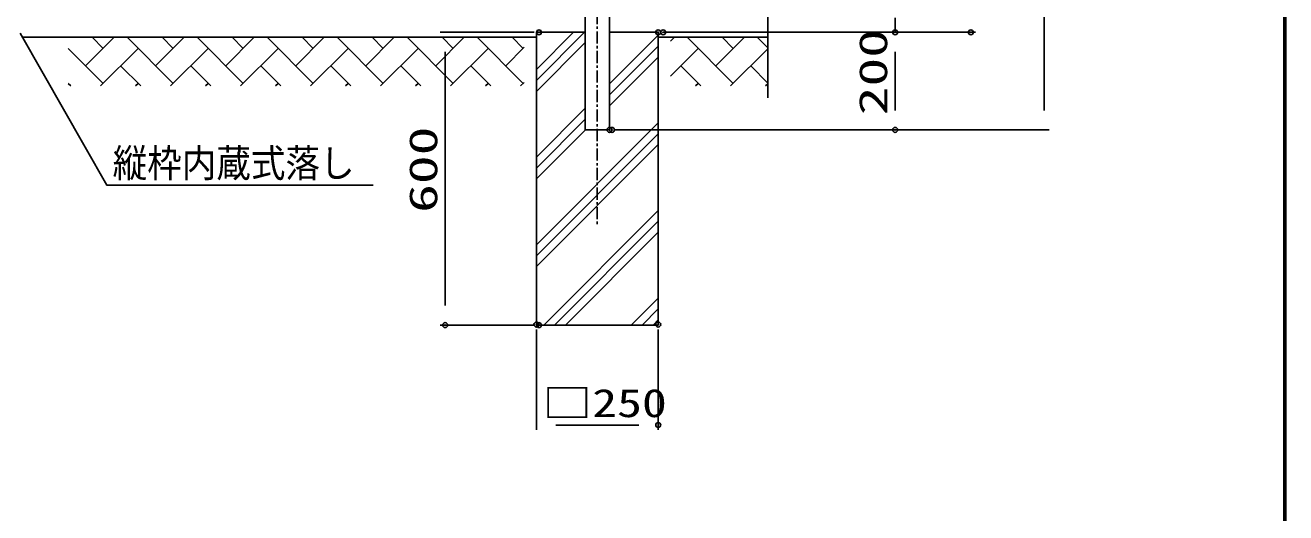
# Model space of a CAD drawing. Units: millimetres, scale not verified. Extents: x -4425 to 4425, y -3150 to 3150.
# Drawn here: x 1613 to 4200, y -1705 to -706 of the extents above; entities that cross this region are included whole.
import ezdxf
from ezdxf.enums import TextEntityAlignment as Align

# ---------------------------------------------------------------- set-up
doc = ezdxf.new("R2010")
doc.units = ezdxf.units.MM
doc.header["$LTSCALE"] = 20
doc.header["$PDMODE"] = 32
doc.header["$PDSIZE"] = 10
doc.linetypes.add('USER1', pattern=[2, 1.25, -0.25, 0.25, -0.25])
for name, color, linetype, lineweight in [('0-0_WAKU', 7, 'Continuous', 25), ('0-3_寸法線', 4, 'Continuous', 25), ('0-6_LAYER04', 1, 'USER1', 25), ('0-7_外形線', 7, 'Continuous', 25), ('0-9_EXTCNT-L', 4, 'Continuous', 25), ('0-D_ハッチング', 4, 'Continuous', 25), ('1-3_新目隠小2', 4, 'Continuous', 25), ('1-7_LAYER12', 3, 'Continuous', 25)]:
    doc.layers.add(name, color=color, linetype=linetype, lineweight=lineweight)
doc.layers.add('0-5_DEFPOINTS', color=7, linetype='Continuous')
doc.styles.add('ＭＳ ゴシック', font='')
doc.styles.get('ＭＳ ゴシック').set_extended_font_data('MS Gothic')

msp = doc.modelspace()

# ---------------------------------------------------------------- linework, layer by layer
at = {"layer": '0-0_WAKU'}
msp.add_lwpolyline([(-4049.75, 2925), (4200.25, 2925), (4200.25, -2925), (-4049.75, -2925)], close=True, dxfattribs=at)
for points in [[(4198.25, 2923), (4198.25, -2923), (-4047.75, -2923)], [(4196.25, 2921), (4196.25, -2921), (-4045.75, -2921)]]:
    msp.add_lwpolyline(points, dxfattribs=at)
at = {"layer": '0-3_寸法線'}
for p, q in [((3704.5, -880.11), (3704.5, 374.89)), ((3398.39, -690.11), (3398.39, -720.11)), ((2657.51, -720.11), (2464.95, -720.11)), ((2922.26, -720.11), (3408.39, -720.11)), ((2922.26, -720.11), (3408.39, -720.11)), ((2932.26, -720.11), (3563.71, -720.11)), ((2474.95, -760.11), (2474.95, -1280.11)), ((3398.39, -760.11), (3398.39, -880.11)), ((3398.39, -760.11), (3398.39, -800.11)), ((2822.26, -920.11), (3408.39, -920.11)), ((2827.51, -920.11), (3714.5, -920.11)), ((2657.51, -1320.11), (2464.95, -1320.11)), ((2662.26, -1329.03), (2662.26, -1534.94)), ((2912.26, -1329.03), (2912.26, -1534.94)), ((2702.26, -1524.94), (2872.26, -1524.94))]:
    msp.add_line(p, q, dxfattribs=at)
at = {"layer": '0-5_DEFPOINTS'}
for p in [(2667.51, -720.11), (2912.26, -720.11), (2922.26, -720.11), (3398.39, -720.11), (3553.71, -720.11), (2812.26, -920.11), (2817.51, -920.11), (3398.39, -920.11), (2474.95, -1320.11), (2662.26, -1319.03), (2667.51, -1320.11), (2912.26, -1319.03), (2912.26, -1524.94)]:
    msp.add_point(p, dxfattribs=at)
at = {"layer": '0-6_LAYER04'}
msp.add_line((2787.26, 441.87), (2787.26, -1116.37), dxfattribs=at)
at = {"layer": '0-7_外形線'}
for p, q in [((2762.26, 404.89), (2762.26, -920.11)), ((2812.26, -920.11), (2812.26, 404.89)), ((2662.26, -720.11), (2662.26, -1320.11)), ((2762.26, -720.11), (2662.26, -720.11)), ((2812.26, -720.11), (2912.26, -720.11)), ((2912.26, -1320.11), (2912.26, -720.11)), ((1607.76, -730.11), (2662.26, -730.11)), ((2912.26, -730.11), (3137.26, -730.11)), ((2762.26, -920.11), (2812.26, -920.11)), ((2662.26, -1320.11), (2912.26, -1320.11))]:
    msp.add_line(p, q, dxfattribs=at)
at = {"layer": '0-9_EXTCNT-L'}
msp.add_line((3137.26, 571.47), (3137.26, -854.61), dxfattribs=at)
at = {"layer": '0-D_ハッチング'}
for p, q in [((1737.12, -788.86), (1795.86, -730.11)), ((1773.04, -752.94), (1750.21, -730.11)), ((1916.72, -824.78), (1822.05, -730.11)), ((1880.8, -788.86), (1939.55, -730.11)), ((1916.72, -752.94), (1893.9, -730.11)), ((2060.41, -824.78), (1965.74, -730.11)), ((2024.49, -788.86), (2083.23, -730.11)), ((2060.41, -752.94), (2037.58, -730.11)), ((2204.09, -824.78), (2109.42, -730.11)), ((2168.17, -788.86), (2226.92, -730.11)), ((2204.09, -752.94), (2181.26, -730.11)), ((2347.77, -824.78), (2253.11, -730.11)), ((2311.85, -788.86), (2370.6, -730.11)), ((2347.77, -752.94), (2324.95, -730.11)), ((2491.46, -824.78), (2396.79, -730.11)), ((2455.54, -788.86), (2514.28, -730.11)), ((2491.46, -752.94), (2468.63, -730.11)), ((2635.14, -824.78), (2540.48, -730.11)), ((2635.14, -752.94), (2612.32, -730.11)), ((2937.26, -738.18), (2945.34, -730.11)), ((3066.19, -824.78), (2971.53, -730.11)), ((3030.27, -788.86), (3089.02, -730.11)), ((3066.19, -752.94), (3043.37, -730.11)), ((3137.26, -752.16), (3115.21, -730.11)), ((1773.04, -824.78), (1701.26, -753)), ((1767.71, -830.11), (1844.88, -752.94)), ((1911.39, -830.11), (1988.56, -752.94)), ((2055.07, -830.11), (2132.25, -752.94)), ((2198.76, -830.11), (2275.93, -752.94)), ((2342.44, -830.11), (2419.62, -752.94)), ((2486.13, -830.11), (2563.3, -752.94)), ((2599.22, -788.86), (2637.26, -750.82)), ((2937.26, -810.03), (2994.35, -752.94)), ((3060.86, -830.11), (3137.26, -753.71)), ((1850.21, -830.11), (1808.96, -788.86)), ((1993.9, -830.11), (1952.64, -788.86)), ((2137.58, -830.11), (2096.33, -788.86)), ((2281.26, -830.11), (2240.01, -788.86)), ((2424.95, -830.11), (2383.7, -788.86)), ((2568.63, -830.11), (2527.38, -788.86)), ((2999.69, -830.11), (2958.43, -788.86)), ((3137.26, -824), (3102.12, -788.86)), ((1706.53, -830.11), (1701.26, -824.84)), ((1839.55, -830.11), (1844.88, -824.78)), ((1983.23, -830.11), (1988.56, -824.78)), ((2126.92, -830.11), (2132.25, -824.78)), ((2270.6, -830.11), (2275.93, -824.78)), ((2414.28, -830.11), (2419.62, -824.78)), ((2557.97, -830.11), (2563.3, -824.78)), ((2629.81, -830.11), (2637.26, -822.66)), ((2989.02, -830.11), (2994.35, -824.78)), ((3132.7, -830.11), (3137.26, -825.55))]:
    msp.add_line(p, q, dxfattribs=at)
at = {"layer": '1-3_新目隠小2'}
for p, q in [((2662.26, -818.64), (2760.8, -720.11)), ((2662.26, -796.19), (2738.35, -720.11)), ((2662.26, -841.09), (2762.26, -741.09)), ((2812.26, -825.8), (2912.26, -725.8)), ((2812.26, -848.25), (2912.26, -748.25)), ((2812.26, -870.7), (2912.26, -770.7)), ((2662.26, -975.8), (2762.26, -875.8)), ((2662.26, -998.25), (2762.26, -898.25)), ((2662.26, -1155.4), (2912.26, -905.4)), ((2662.26, -1020.7), (2762.85, -920.11)), ((2662.26, -1177.85), (2912.26, -927.85)), ((2662.26, -1200.3), (2912.26, -950.3)), ((2677.16, -1320.11), (2912.26, -1085.01)), ((2699.61, -1320.11), (2912.26, -1107.46)), ((2722.06, -1320.11), (2912.26, -1129.91)), ((2856.77, -1320.11), (2912.26, -1264.61)), ((2879.22, -1320.11), (2912.26, -1287.06)), ((2901.67, -1320.11), (2912.26, -1309.51))]:
    msp.add_line(p, q, dxfattribs=at)
at = {"layer": '1-7_LAYER12', "color": 7}
msp.add_lwpolyline([(2327.13, -1033.22), (1780.54, -1033.22), (1602.76, -721.84)], dxfattribs=at)

# ---------------------------------------------------------------- texts
at = {"layer": '0-3_寸法線', "color": 2, "style": 'ＭＳ ゴシック', "width": 1.5}
for s, p in [('200', (3399.49, -890.11)), ('600', (2476.05, -1090.11))]:
    msp.add_text(s, height=57.77, rotation=90, dxfattribs=at).set_placement(p, align=Align.BOTTOM_LEFT)
at = {"layer": '0-3_寸法線', "color": 2, "style": 'ＭＳ ゴシック', "width": 1.3}
msp.add_text('□250', height=57.77, dxfattribs=at).set_placement((2674.26, -1526.05), align=Align.BOTTOM_LEFT)
at = {"layer": '1-7_LAYER12', "style": 'ＭＳ ゴシック', "width": 0.9}
msp.add_text('縦枠内蔵式落し', height=57.77, dxfattribs=at).set_placement((1792.54, -1034.32), align=Align.BOTTOM_LEFT)

doc.saveas('drawing.dxf')
